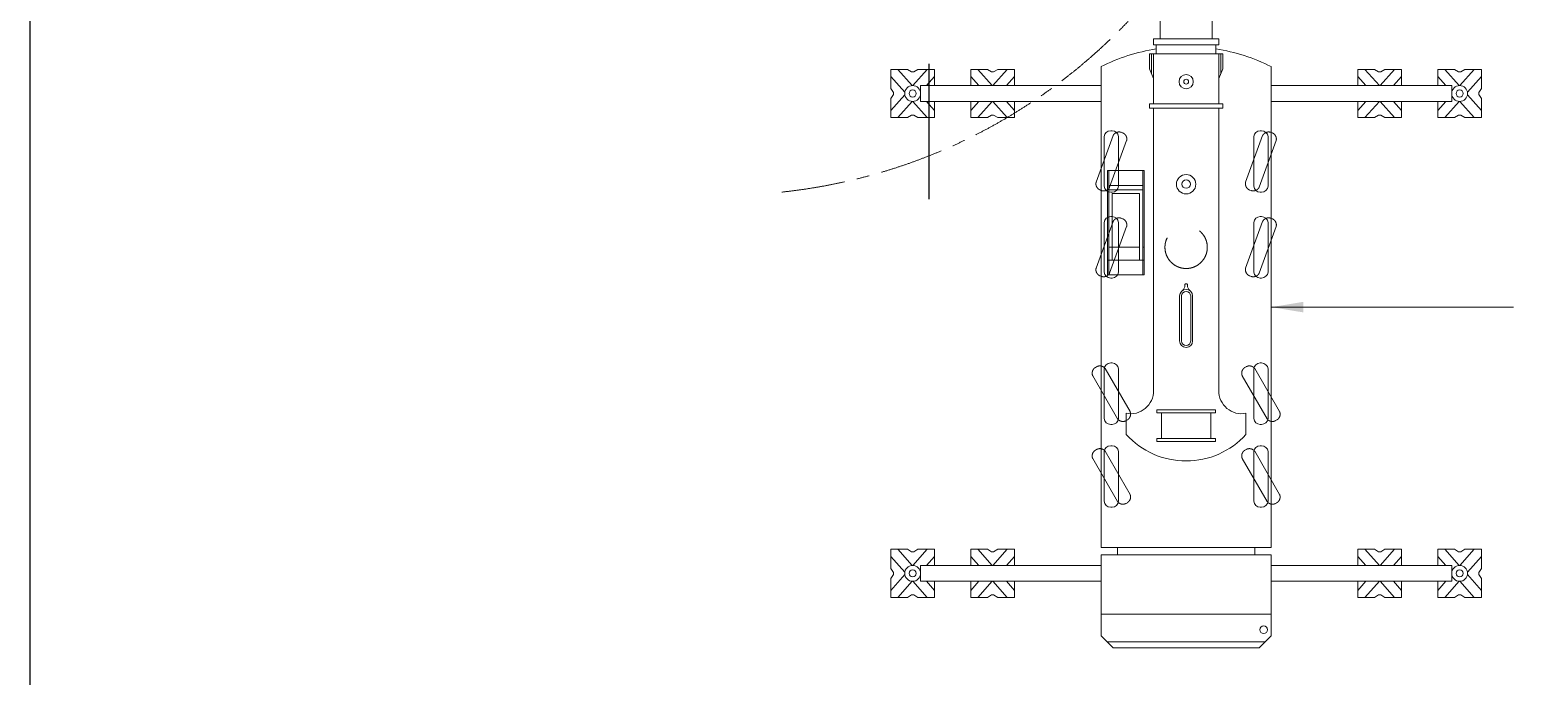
# Model space of a CAD drawing. Header units: millimetres. Extents: x 1537150 to 272268898, y -441565 to -219993.
# Drawn here: x 2354471 to 2391546, y -334679 to -318539 of the extents above; entities that cross this region are included whole.
import ezdxf

# ---------------------------------------------------------------- set-up
doc = ezdxf.new("R2010")
doc.units = ezdxf.units.MM
doc.linetypes.add('CENTER', pattern=[50.8, 31.75, -6.35, 6.35, -6.35])
doc.linetypes.add('HIDDEN', pattern=[9.525, 6.35, -3.175])
doc.dimstyles.get("Standard").update_dxf_attribs({"dimtxt": 700, "dimasz": 800, "dimexe": 0.18, "dimexo": 600, "dimgap": 200, "dimtad": 0, "dimtih": 1, "dimtoh": 1, "dimdec": 0, "dimzin": 0, "dimdsep": 46, "dimtxsty": 'Standard', "dimcen": 0.09, "dimadec": 0, "dimazin": 0, "dimtfac": 1, "dimtdec": 0, "dimtofl": 0, "dimtmove": 0, "dimatfit": 3, "dimfxl": 1, "dimtolj": 1, "dimtzin": 0, "dimlwd": 5, "dimlwe": 5, "dimarcsym": 0})

msp = doc.modelspace()

# ---------------------------------------------------------------- linework, layer by layer
at = {"color": 7, "lineweight": 18, "ltscale": 50}
for p, q in [((2382698.6, -316961.4), (2382698.6, -318767.6)), ((2384002.4, -316961.4), (2384002.4, -318767.6)), ((2382536.5, -318767.6), (2383350.5, -318767.6)), ((2382536.5, -318767.6), (2382536.5, -318915.4)), ((2384164.5, -318767.6), (2383350.5, -318767.6)), ((2384164.5, -318767.6), (2384164.5, -318915.4)), ((2382536.5, -319138.7), (2382434.4, -319138.7)), ((2382434.4, -319138.7), (2382434.4, -319517.9)), ((2382485.5, -319138.7), (2382485.5, -319639.2)), ((2382536.5, -318915.4), (2382606.1, -318915.4)), ((2382536.5, -319138.7), (2382536.5, -319760.4)), ((2382536.5, -319138.7), (2382536.5, -320389.8)), ((2384164.5, -319138.7), (2382536.5, -319138.7)), ((2382606.1, -318915.4), (2383350.5, -318915.4)), ((2382606.1, -318915.4), (2382606.1, -319138.7)), ((2384094.9, -318915.4), (2383350.5, -318915.4)), ((2384164.5, -318915.4), (2384094.9, -318915.4)), ((2384094.9, -318915.4), (2384094.9, -319138.7)), ((2384164.5, -319138.7), (2384164.5, -319760.4)), ((2384164.5, -319138.7), (2384164.5, -320389.8)), ((2384164.5, -319138.7), (2384266.6, -319138.7)), ((2384215.5, -319138.7), (2384215.5, -319639.2)), ((2384266.6, -319138.7), (2384266.6, -319517.9)), ((2376494.9, -319593.9), (2376393.1, -319529.9)), ((2376546.2, -319593.9), (2376648, -319529.9)), ((2378491.8, -319593.9), (2378389.9, -319529.9)), ((2378543, -319593.9), (2378644.9, -319529.9)), ((2381224.7, -319461.3), (2381224.7, -331466.7)), ((2382434.4, -319517.9), (2382434.4, -319517.9)), ((2382434.4, -319517.9), (2382536.5, -319760.4)), ((2384266.6, -319517.9), (2384164.5, -319760.4)), ((2384266.6, -319517.9), (2384266.6, -319517.9)), ((2385476.3, -319461.3), (2385476.3, -331466.7)), ((2388158, -319593.9), (2388056.1, -319529.9)), ((2388209.2, -319593.9), (2388311.1, -319529.9)), ((2390154.9, -319593.9), (2390053, -319529.9)), ((2390206.1, -319593.9), (2390308, -319529.9)), ((2381224.7, -319933.5), (2376719.2, -319933.5)), ((2376719.2, -319933.5), (2376719.2, -320330.8)), ((2385476.3, -319933.5), (2389981.8, -319933.5)), ((2389981.8, -319933.5), (2389981.8, -320330.8)), ((2376039.6, -320106.5), (2375975.6, -320006.6)), ((2376039.6, -320157.8), (2375975.6, -320257.7)), ((2376716.7, -320100.7), (2376719.2, -320097.9)), ((2376716.7, -320163.6), (2376719.2, -320166.4)), ((2389984.3, -320100.7), (2389981.8, -320097.9)), ((2389984.3, -320163.6), (2389981.8, -320166.4)), ((2390661.5, -320106.5), (2390725.4, -320006.6)), ((2390661.5, -320157.8), (2390725.4, -320257.7)), ((2376494.9, -320670.4), (2376393.1, -320734.3)), ((2376546.2, -320670.4), (2376648, -320734.3)), ((2381224.7, -320330.8), (2376719.2, -320330.8)), ((2378491.8, -320670.4), (2378389.9, -320734.3)), ((2378543, -320670.4), (2378644.9, -320734.3)), ((2382435.8, -320389.8), (2384164.5, -320389.8)), ((2382435.8, -320389.8), (2382435.8, -320499.9)), ((2382435.8, -320499.9), (2384164.5, -320499.9)), ((2384265.2, -320389.8), (2382536.5, -320389.8)), ((2382536.5, -320499.9), (2382536.5, -327558.1)), ((2384265.2, -320499.9), (2382536.5, -320499.9)), ((2384164.5, -320499.9), (2384164.5, -327558.1)), ((2384265.2, -320389.8), (2384265.2, -320499.9)), ((2385476.3, -320330.8), (2389981.8, -320330.8)), ((2388158, -320670.4), (2388056.1, -320734.3)), ((2388209.2, -320670.4), (2388311.1, -320734.3)), ((2390154.9, -320670.4), (2390053, -320734.3)), ((2390206.1, -320670.4), (2390308, -320734.3)), ((2382300.9, -322056.5), (2381385.4, -322056.5)), ((2381385.4, -322056.5), (2381385.4, -324654.3)), ((2381417.2, -322056.5), (2381417.2, -324654.3)), ((2382265.2, -322056.5), (2382265.2, -324654.3)), ((2382300.9, -322056.5), (2382300.9, -324654.3)), ((2382265.2, -322425.6), (2381417.2, -322425.6)), ((2382265.2, -322537.1), (2381417.2, -322537.1)), ((2382183.9, -322624.3), (2381502.4, -322624.3)), ((2381502.4, -322624.3), (2381502.4, -324290.1)), ((2382183.9, -322624.3), (2382183.9, -324290.1)), ((2381303.2, -323970.6), (2381291.6, -323970.6)), ((2382183.9, -323970.6), (2381417.2, -323970.6)), ((2382300.9, -323970.6), (2382265.2, -323970.6)), ((2382300.9, -324290.1), (2381385.4, -324290.1)), ((2382300.9, -324654.3), (2381385.4, -324654.3)), ((2382300.9, -324654.3), (2381385.4, -324654.3)), ((2383187.8, -325185.7), (2383187.8, -326307.1)), ((2383237.4, -325185.7), (2383237.4, -326307.1)), ((2383463.6, -325185.7), (2383463.6, -326307.1)), ((2383513.2, -325185.7), (2383513.2, -326307.1)), ((2384080.9, -328027), (2382620.1, -328027)), ((2382620.1, -328100.1), (2382620.1, -328027)), ((2384080.9, -328100.1), (2382620.1, -328100.1)), ((2382737.3, -328743.5), (2382737.3, -328100.1)), ((2383963.7, -328743.5), (2383963.7, -328100.1)), ((2384080.9, -328100.1), (2384080.9, -328027)), ((2381856.5, -328643.8), (2381856.5, -328114.4)), ((2384844.5, -328643.8), (2384844.5, -328114.4)), ((2384080.9, -328743.5), (2382620.1, -328743.5)), ((2382620.1, -328816.6), (2382620.1, -328743.5)), ((2384080.9, -328816.6), (2382620.1, -328816.6)), ((2384080.9, -328816.6), (2384080.9, -328743.5)), ((2376494.9, -331571.2), (2376393.1, -331507.3)), ((2376546.2, -331571.2), (2376648, -331507.3)), ((2378491.8, -331571.2), (2378389.9, -331507.3)), ((2378543, -331571.2), (2378644.9, -331507.3)), ((2385476.3, -331466.7), (2381224.7, -331466.7)), ((2381224.7, -331650.4), (2381224.7, -333667.9)), ((2385476.3, -331650.4), (2381224.7, -331650.4)), ((2381634.6, -331466.7), (2381634.6, -331650.4)), ((2385066.4, -331466.7), (2385066.4, -331650.4)), ((2385476.3, -331650.4), (2385476.3, -333667.9)), ((2388158, -331571.2), (2388056.1, -331507.3)), ((2388209.2, -331571.2), (2388311.1, -331507.3)), ((2390154.9, -331571.2), (2390053, -331507.3)), ((2390206.1, -331571.2), (2390308, -331507.3)), ((2376039.6, -332083.8), (2375975.6, -331984)), ((2376039.6, -332135.1), (2375975.6, -332235)), ((2376716.7, -332078), (2376719.2, -332075.2)), ((2376716.7, -332140.9), (2376719.2, -332143.7)), ((2381224.7, -331910.8), (2376719.2, -331910.8)), ((2376719.2, -331910.8), (2376719.2, -332308.1)), ((2385476.3, -331910.8), (2389981.8, -331910.8)), ((2389981.8, -331910.8), (2389981.8, -332308.1)), ((2389984.3, -332078), (2389981.8, -332075.2)), ((2389984.3, -332140.9), (2389981.8, -332143.7)), ((2390661.5, -332083.8), (2390725.4, -331984)), ((2390661.5, -332135.1), (2390725.4, -332235)), ((2381224.7, -332308.1), (2376719.2, -332308.1)), ((2385476.3, -332308.1), (2389981.8, -332308.1)), ((2376494.9, -332647.7), (2376393.1, -332711.7)), ((2376546.2, -332647.7), (2376648, -332711.7)), ((2378491.8, -332647.7), (2378389.9, -332711.7)), ((2378543, -332647.7), (2378644.9, -332711.7)), ((2388158, -332647.7), (2388056.1, -332711.7)), ((2388209.2, -332647.7), (2388311.1, -332711.7)), ((2390154.9, -332647.7), (2390053, -332711.7)), ((2390206.1, -332647.7), (2390308, -332711.7)), ((2385476.3, -333127.6), (2381224.7, -333127.6)), ((2381529, -333972.1), (2381224.7, -333667.9)), ((2385172.1, -333972.1), (2385476.3, -333667.9)), ((2385324.2, -333820), (2381376.8, -333820)), ((2385172.1, -333972.1), (2381529, -333972.1))]:
    msp.add_line(p, q, dxfattribs=at)
at = {"color": 7, "lineweight": 5, "ltscale": 50}
for p, q in [((2376153.8, -319529.9), (2376512.4, -319933.6)), ((2376887.3, -319529.9), (2376528.6, -319933.6)), ((2378150.7, -319529.9), (2378509.3, -319933.6)), ((2378884.1, -319529.9), (2378525.5, -319933.6)), ((2387816.9, -319529.9), (2388175.5, -319933.6)), ((2388550.3, -319529.9), (2388191.7, -319933.6)), ((2389813.8, -319529.9), (2390172.4, -319933.6)), ((2390547.2, -319529.9), (2390188.6, -319933.6)), ((2376324.4, -320100.7), (2375975.6, -319708.1)), ((2376865.3, -319933.5), (2377065.4, -319708.1)), ((2378172.7, -319933.5), (2377972.5, -319708.1)), ((2378862.1, -319933.5), (2379062.3, -319708.1)), ((2387838.9, -319933.5), (2387638.7, -319708.1)), ((2388528.4, -319933.5), (2388728.5, -319708.1)), ((2389835.7, -319933.5), (2389635.6, -319708.1)), ((2390376.7, -320100.7), (2390725.4, -319708.1)), ((2376324.4, -320163.6), (2375975.6, -320556.1)), ((2390376.7, -320163.6), (2390725.4, -320556.1)), ((2376153.8, -320734.3), (2376512.4, -320330.7)), ((2376887.3, -320734.3), (2376528.6, -320330.7)), ((2376865.3, -320330.8), (2377065.4, -320556.1)), ((2378172.7, -320330.8), (2377972.5, -320556.1)), ((2378150.7, -320734.3), (2378509.3, -320330.7)), ((2378884.1, -320734.3), (2378525.5, -320330.7)), ((2378862.1, -320330.8), (2379062.3, -320556.1)), ((2387838.9, -320330.8), (2387638.7, -320556.1)), ((2387816.9, -320734.3), (2388175.5, -320330.7)), ((2388550.3, -320734.3), (2388191.7, -320330.7)), ((2388528.4, -320330.8), (2388728.5, -320556.1)), ((2389835.7, -320330.8), (2389635.6, -320556.1)), ((2389813.8, -320734.3), (2390172.4, -320330.7)), ((2390547.2, -320734.3), (2390188.6, -320330.7)), ((2376324.4, -332078), (2375975.6, -331685.5)), ((2376153.8, -331507.3), (2376512.4, -331911)), ((2376887.3, -331507.3), (2376528.6, -331911)), ((2376865.3, -331910.8), (2377065.4, -331685.5)), ((2378172.7, -331910.8), (2377972.5, -331685.5)), ((2378150.7, -331507.3), (2378509.3, -331911)), ((2378884.1, -331507.3), (2378525.5, -331911)), ((2378862.1, -331910.8), (2379062.3, -331685.5)), ((2387838.9, -331910.8), (2387638.7, -331685.5)), ((2387816.9, -331507.3), (2388175.5, -331911)), ((2388550.3, -331507.3), (2388191.7, -331911)), ((2388528.4, -331910.8), (2388728.5, -331685.5)), ((2389835.7, -331910.8), (2389635.6, -331685.5)), ((2389813.8, -331507.3), (2390172.4, -331911)), ((2390547.2, -331507.3), (2390188.6, -331911)), ((2390376.7, -332078), (2390725.4, -331685.5)), ((2376324.4, -332140.9), (2375975.6, -332533.5)), ((2390376.7, -332140.9), (2390725.4, -332533.5)), ((2376153.8, -332711.7), (2376512.4, -332308)), ((2376887.3, -332711.7), (2376528.6, -332308)), ((2376865.3, -332308.1), (2377065.4, -332533.5)), ((2378172.7, -332308.1), (2377972.5, -332533.5)), ((2378150.7, -332711.7), (2378509.3, -332308)), ((2378884.1, -332711.7), (2378525.5, -332308)), ((2378862.1, -332308.1), (2379062.3, -332533.5)), ((2387838.9, -332308.1), (2387638.7, -332533.5)), ((2387816.9, -332711.7), (2388175.5, -332308)), ((2388550.3, -332711.7), (2388191.7, -332308)), ((2388528.4, -332308.1), (2388728.5, -332533.5)), ((2389835.7, -332308.1), (2389635.6, -332533.5)), ((2389813.8, -332711.7), (2390172.4, -332308)), ((2390547.2, -332711.7), (2390188.6, -332308))]:
    msp.add_line(p, q, dxfattribs=at)
msp.add_line((2376925, -319395), (2376925, -322770.8))
at = {"color": 0, "lineweight": 18, "ltscale": 50}
for p, q in [((2381501.2, -321060.4), (2381465.8, -321060.4)), ((2385235.2, -321060.4), (2385199.9, -321060.4)), ((2381303.2, -321206.6), (2381303.2, -322447.5)), ((2381663.8, -321206.6), (2381663.8, -322447.5)), ((2385037.2, -321206.6), (2385037.2, -322447.5)), ((2385397.8, -321206.6), (2385397.8, -322447.5)), ((2381465.8, -322593.8), (2381501.2, -322593.8)), ((2385199.9, -322593.8), (2385235.2, -322593.8)), ((2381465.8, -323204), (2381501.2, -323204)), ((2385199.9, -323204), (2385235.2, -323204)), ((2381303.2, -323350.2), (2381303.2, -324591.1)), ((2381663.8, -323350.2), (2381663.8, -324591.1)), ((2385037.2, -323350.2), (2385037.2, -324591.1)), ((2385397.8, -323350.2), (2385397.8, -324591.1)), ((2381465.8, -324737.3), (2381501.2, -324737.3)), ((2385199.9, -324737.3), (2385235.2, -324737.3)), ((2381465.8, -326857.8), (2381501.2, -326857.8)), ((2385199.9, -326857.8), (2385235.2, -326857.8)), ((2381303.2, -327004.1), (2381303.2, -328244.9)), ((2381663.8, -327004.1), (2381663.8, -328244.9)), ((2385037.2, -327004.1), (2385037.2, -328244.9)), ((2385397.8, -327004.1), (2385397.8, -328244.9)), ((2381465.8, -328391.2), (2381501.2, -328391.2)), ((2385199.9, -328391.2), (2385235.2, -328391.2)), ((2381303.2, -329069.6), (2381303.2, -330310.5)), ((2381465.8, -328923.3), (2381501.2, -328923.3)), ((2381663.8, -329069.6), (2381663.8, -330310.5)), ((2385037.2, -329069.6), (2385037.2, -330310.5)), ((2385199.9, -328923.3), (2385235.2, -328923.3)), ((2385397.8, -329069.6), (2385397.8, -330310.5)), ((2381465.8, -330456.7), (2381501.2, -330456.7)), ((2385199.9, -330456.7), (2385235.2, -330456.7))]:
    msp.add_line(p, q, dxfattribs=at)
at = {"color": 7, "linetype": 'HIDDEN', "lineweight": 5, "ltscale": 300}
for p, q in [((2381526.3, -321182.4), (2381101.9, -322348.4)), ((2381865.1, -321305.7), (2381440.7, -322471.7)), ((2381762.3, -321112.6), (2381729.1, -321100.5)), ((2385260.3, -321182.4), (2384835.9, -322348.4)), ((2385599.2, -321305.7), (2385174.8, -322471.7)), ((2384938.7, -322541.5), (2384971.9, -322553.6)), ((2381526.3, -323326), (2381101.9, -324492)), ((2381865.1, -323449.3), (2381440.7, -324615.3)), ((2385260.3, -323326), (2384835.9, -324492)), ((2385599.2, -323449.3), (2385174.8, -324615.3)), ((2381084.8, -326969.4), (2381115.4, -326951.7)), ((2384818.9, -326969.4), (2384849.5, -326951.7)), ((2381017.1, -327177.3), (2381637.5, -328252)), ((2381329.4, -326997.1), (2381949.8, -328071.7)), ((2384751.2, -327177.3), (2385371.6, -328252)), ((2385063.5, -326997.1), (2385683.9, -328071.7)), ((2385585.6, -328297.3), (2385616.2, -328279.6)), ((2381084.8, -329034.9), (2381115.4, -329017.2)), ((2381329.4, -329062.6), (2381949.8, -330137.2)), ((2385063.5, -329062.6), (2385683.9, -330137.2)), ((2381017.1, -329242.9), (2381637.5, -330317.5)), ((2384751.2, -329242.9), (2385371.6, -330317.5)), ((2381851.5, -330362.9), (2381882.1, -330345.2)), ((2385585.6, -330362.9), (2385616.2, -330345.2))]:
    msp.add_line(p, q, dxfattribs=at)
at = {"color": 7, "linetype": 'HIDDEN', "lineweight": 18, "ltscale": 300}
for p, q in [((2385496.4, -321112.6), (2385463.1, -321100.5)), ((2381204.6, -322541.5), (2381237.9, -322553.6)), ((2381729.1, -323244.1), (2381762.3, -323256.2)), ((2385463.1, -323244.1), (2385496.4, -323256.2)), ((2381204.6, -324685.1), (2381237.9, -324697.2)), ((2384938.7, -324685.1), (2384971.9, -324697.2)), ((2381851.5, -328297.3), (2381882.1, -328279.6)), ((2384818.9, -329034.9), (2384849.5, -329017.2))]:
    msp.add_line(p, q, dxfattribs=at)
msp.add_lwpolyline([(2354471.2, -363846.3), (2557920.5, -363846.3), (2557920.5, -219993.2), (2354471.2, -219993.2)], close=True)
at = {"color": 7, "lineweight": 18, "ltscale": 50}
for points in [[(2376393.1, -319529.9), (2375975.6, -319529.9), (2375975.6, -320006.6)], [(2377065.4, -319933.5), (2377065.4, -319529.9), (2376648, -319529.9)], [(2378389.9, -319529.9), (2377972.5, -319529.9), (2377972.5, -319933.5)], [(2379062.3, -319933.5), (2379062.3, -319529.9), (2378644.9, -319529.9)], [(2387638.7, -319933.5), (2387638.7, -319529.9), (2388056.1, -319529.9)], [(2388311.1, -319529.9), (2388728.5, -319529.9), (2388728.5, -319933.5)], [(2389635.6, -319933.5), (2389635.6, -319529.9), (2390053, -319529.9)], [(2390308, -319529.9), (2390725.4, -319529.9), (2390725.4, -320006.6)], [(2376546.2, -319593.9), (2376494.9, -319593.9)], [(2378543, -319593.9), (2378491.8, -319593.9)], [(2388158, -319593.9), (2388209.2, -319593.9)], [(2390154.9, -319593.9), (2390206.1, -319593.9)], [(2375975.6, -320257.7), (2375975.6, -320734.3), (2376393.1, -320734.3)], [(2376039.6, -320106.5), (2376039.6, -320157.8)], [(2390725.4, -320257.7), (2390725.4, -320734.3), (2390308, -320734.3)], [(2390661.5, -320106.5), (2390661.5, -320157.8)], [(2376494.9, -320670.4), (2376546.2, -320670.4)], [(2376648, -320734.3), (2377065.4, -320734.3), (2377065.4, -320330.8)], [(2377972.5, -320330.8), (2377972.5, -320734.3), (2378389.9, -320734.3)], [(2378491.8, -320670.4), (2378543, -320670.4)], [(2378644.9, -320734.3), (2379062.3, -320734.3), (2379062.3, -320330.8)], [(2388056.1, -320734.3), (2387638.7, -320734.3), (2387638.7, -320330.8)], [(2388209.2, -320670.4), (2388158, -320670.4)], [(2388728.5, -320330.8), (2388728.5, -320734.3), (2388311.1, -320734.3)], [(2390053, -320734.3), (2389635.6, -320734.3), (2389635.6, -320330.8)], [(2390206.1, -320670.4), (2390154.9, -320670.4)], [(2376393.1, -331507.3), (2375975.6, -331507.3), (2375975.6, -331984)], [(2376546.2, -331571.2), (2376494.9, -331571.2)], [(2377065.4, -331910.8), (2377065.4, -331507.3), (2376648, -331507.3)], [(2378389.9, -331507.3), (2377972.5, -331507.3), (2377972.5, -331910.8)], [(2378543, -331571.2), (2378491.8, -331571.2)], [(2379062.3, -331910.8), (2379062.3, -331507.3), (2378644.9, -331507.3)], [(2387638.7, -331910.8), (2387638.7, -331507.3), (2388056.1, -331507.3)], [(2388158, -331571.2), (2388209.2, -331571.2)], [(2388311.1, -331507.3), (2388728.5, -331507.3), (2388728.5, -331910.8)], [(2389635.6, -331910.8), (2389635.6, -331507.3), (2390053, -331507.3)], [(2390154.9, -331571.2), (2390206.1, -331571.2)], [(2390308, -331507.3), (2390725.4, -331507.3), (2390725.4, -331984)], [(2376039.6, -332083.8), (2376039.6, -332135.1)], [(2390661.5, -332083.8), (2390661.5, -332135.1)], [(2375975.6, -332235), (2375975.6, -332711.7), (2376393.1, -332711.7)], [(2376648, -332711.7), (2377065.4, -332711.7), (2377065.4, -332308.1)], [(2377972.5, -332308.1), (2377972.5, -332711.7), (2378389.9, -332711.7)], [(2378644.9, -332711.7), (2379062.3, -332711.7), (2379062.3, -332308.1)], [(2388056.1, -332711.7), (2387638.7, -332711.7), (2387638.7, -332308.1)], [(2388728.5, -332308.1), (2388728.5, -332711.7), (2388311.1, -332711.7)], [(2390053, -332711.7), (2389635.6, -332711.7), (2389635.6, -332308.1)], [(2390725.4, -332235), (2390725.4, -332711.7), (2390308, -332711.7)], [(2376494.9, -332647.7), (2376546.2, -332647.7)], [(2378491.8, -332647.7), (2378543, -332647.7)], [(2388209.2, -332647.7), (2388158, -332647.7)], [(2390206.1, -332647.7), (2390154.9, -332647.7)]]:
    msp.add_lwpolyline(points, dxfattribs=at)
for centre, radius in [((2376520.5, -320132.1), 198.7), ((2383350.5, -319836.6), 177.7), ((2383350.5, -319836.6), 61), ((2390180.5, -320132.1), 198.7), ((2376520.5, -320132.1), 89.2), ((2390180.5, -320132.1), 89.2), ((2383350.5, -322396.4), 242.2), ((2383350.5, -322392.1), 105.2), ((2376520.5, -332109.5), 198.7), ((2376520.5, -332109.5), 89.2), ((2390180.5, -332109.5), 198.7), ((2390180.5, -332109.5), 89.2), ((2385287.4, -333517.7), 95.7)]:
    msp.add_circle(centre, radius, dxfattribs=at)
at = {"color": 7, "linetype": 'HIDDEN', "lineweight": 18, "ltscale": 300}
msp.add_circle((2383350.5, -323970.6), 529.1, dxfattribs=at)
at = {"color": 7, "linetype": 'CENTER', "lineweight": 5, "ltscale": 50}
msp.add_arc((2371767.3, -308671.8), 14000, 276.09412, 83.90588, dxfattribs=at)
at = {"color": 7, "lineweight": 18, "ltscale": 50}
for centre, radius, start, end in [((2383350.5, -323710), 4750.9, 99.01456, 116.58085), ((2383350.5, -323710), 4750.9, 63.41915, 80.98544), ((2381468.8, -321227.2), 166.9, 91.02052, 172.92376), ((2381498.2, -321227.2), 166.9, 7.07624, 88.97948), ((2385202.8, -321227.2), 166.9, 91.02052, 172.92376), ((2385232.2, -321227.2), 166.9, 7.07624, 88.97948), ((2381468.8, -322426.9), 166.9, 187.07624, 268.97948), ((2381498.2, -322426.9), 166.9, 271.02052, 352.92376), ((2385202.8, -322426.9), 166.9, 187.07624, 268.97948), ((2385232.2, -322426.9), 166.9, 271.02052, 352.92376), ((2381468.8, -323370.8), 166.9, 91.02052, 172.92376), ((2381498.2, -323370.8), 166.9, 7.07624, 88.97948), ((2385202.8, -323370.8), 166.9, 91.02052, 172.92376), ((2385232.2, -323370.8), 166.9, 7.07624, 88.97948), ((2381468.8, -324570.5), 166.9, 187.07624, 268.97948), ((2381498.2, -324570.5), 166.9, 271.02052, 352.92376), ((2385202.8, -324570.5), 166.9, 187.07624, 268.97948), ((2385232.2, -324570.5), 166.9, 271.02052, 352.92376), ((2383350.5, -325185.7), 162.7, 0, 180), ((2383350.5, -325185.7), 113.1, 0, 180), ((2383156.6, -324927.5), 160.2, 307.19915, 5.29209), ((2383350.5, -324912.7), 34.4, 351.28732, 188.71268), ((2383544.4, -324927.5), 160.2, 174.70791, 232.80085), ((2383350.5, -326307.1), 162.7, 180, 0), ((2383350.5, -326307.1), 113.1, 180, 0), ((2381468.8, -327024.6), 166.9, 91.02052, 172.92376), ((2381498.2, -327024.6), 166.9, 7.07624, 88.97948), ((2385202.8, -327024.6), 166.9, 91.02052, 172.92376), ((2385232.2, -327024.6), 166.9, 7.07624, 88.97948), ((2381964.6, -327552.8), 571.9, 259.10794, 0.53332), ((2384736.4, -327552.8), 571.9, 179.46668, 280.89206), ((2381468.8, -328224.4), 166.9, 187.07624, 268.97948), ((2381498.2, -328224.4), 166.9, 271.02052, 352.92376), ((2385202.8, -328224.4), 166.9, 187.07624, 268.97948), ((2385232.2, -328224.4), 166.9, 271.02052, 352.92376), ((2383350.5, -327285.1), 2019.4, 222.28469, 317.71531), ((2381468.8, -329090.2), 166.9, 91.02052, 172.92376), ((2381498.2, -329090.2), 166.9, 7.07624, 88.97948), ((2385202.8, -329090.2), 166.9, 91.02052, 172.92376), ((2385232.2, -329090.2), 166.9, 7.07624, 88.97948), ((2381468.8, -330289.9), 166.9, 187.07624, 268.97948), ((2381498.2, -330289.9), 166.9, 271.02052, 352.92376), ((2385202.8, -330289.9), 166.9, 187.07624, 268.97948), ((2385232.2, -330289.9), 166.9, 271.02052, 352.92376)]:
    msp.add_arc(centre, radius, start, end, dxfattribs=at)
at = {"color": 7, "linetype": 'HIDDEN', "lineweight": 5, "ltscale": 300}
for centre, start, end in [((2381674.8, -321258.3), 71.02052, 152.92376), ((2381702.5, -321268.4), 347.07624, 68.97948), ((2385408.9, -321258.3), 71.02052, 152.92376), ((2385436.5, -321268.4), 347.07624, 68.97948), ((2381264.5, -322385.7), 167.07624, 248.97948), ((2381292.1, -322395.8), 251.02052, 332.92376), ((2384998.5, -322385.7), 167.07624, 248.97948), ((2385026.2, -322395.8), 251.02052, 332.92376), ((2381674.8, -323401.9), 71.02052, 152.92376), ((2381702.5, -323412), 347.07624, 68.97948), ((2385408.9, -323401.9), 71.02052, 152.92376), ((2385436.5, -323412), 347.07624, 68.97948), ((2381264.5, -324529.3), 167.07624, 248.97948), ((2381292.1, -324539.4), 251.02052, 332.92376), ((2384998.5, -324529.3), 167.07624, 248.97948), ((2385026.2, -324539.4), 251.02052, 332.92376), ((2381170.8, -327112.4), 121.02052, 202.92376), ((2381196.3, -327097.6), 37.07624, 118.97948), ((2384904.9, -327112.4), 121.02052, 202.92376), ((2384930.3, -327097.6), 37.07624, 118.97948), ((2381796.1, -328136.7), 301.02052, 22.92376), ((2385530.2, -328136.7), 301.02052, 22.92376), ((2381770.7, -328151.4), 217.07624, 298.97948), ((2385504.7, -328151.4), 217.07624, 298.97948), ((2381170.8, -329177.9), 121.02052, 202.92376), ((2381196.3, -329163.2), 37.07624, 118.97948), ((2384904.9, -329177.9), 121.02052, 202.92376), ((2384930.3, -329163.2), 37.07624, 118.97948), ((2381770.7, -330216.9), 217.07624, 298.97948), ((2381796.1, -330202.2), 301.02052, 22.92376), ((2385504.7, -330216.9), 217.07624, 298.97948), ((2385530.2, -330202.2), 301.02052, 22.92376)]:
    msp.add_arc(centre, 166.9, start, end, dxfattribs=at)

# ---------------------------------------------------------------- leaders
msp.add_leader([(2385476.3, -325464), (2391521.4, -325464)], dimstyle='Standard')

doc.saveas('drawing.dxf')
